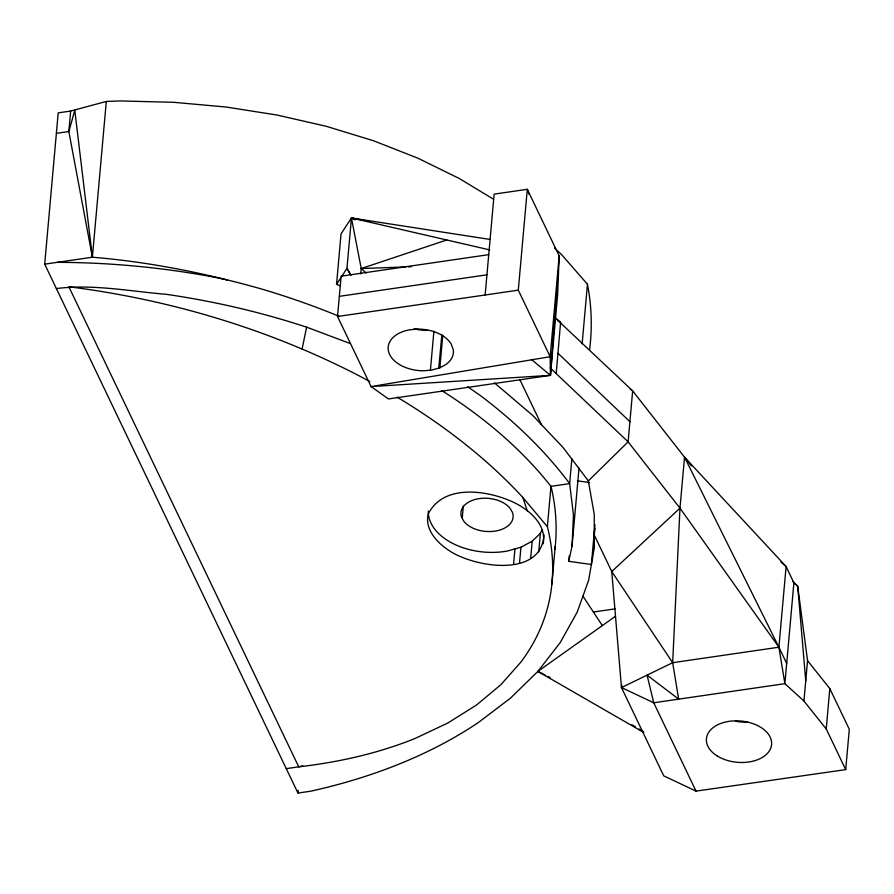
<?xml version="1.0" encoding="UTF-8"?>
<svg xmlns="http://www.w3.org/2000/svg" width="894" height="894" viewBox="0 0 894 894"><rect width="100%" height="100%" fill="white"/><g stroke="black" fill="none" stroke-linecap="round" stroke-linejoin="round"><path stroke-width="1.34" d="M594.957 524.543L591.392 564.494L568.752 561.32L572.059 546.044L573.456 514.933L569.657 483.62L571.881 458.7M696.035 791.112L653.737 702.773L647.066 675.138L678.658 699.142L672.668 662.7L679.976 508.138L684.525 457.169L786.105 566.528L793.894 582.799L797.705 586.274L807.539 660.677L803.941 701.019L826.224 728.945L845.702 769.622L696.035 791.112L663.75 775.869L621.475 687.564L611.753 571.534L594.298 535.093L594.912 528.209M543.183 543.787C546.793 524.588 529.404 509.871 513.759 502.394C488.381 490.303 443.569 483.319 428.371 513.838A58.434 34.486 14.2 0 0 448.699 550.302C473.027 567.165 541.663 578.843 543.999 534.69M556.202 373.591L560.594 322.309L554.336 316.867M493.577 199.25L459.192 178.454L417.867 158.171L373.502 140.76L326.5 126.356L277.252 115.08L226.216 107.045L173.805 102.318L120.5 100.944L106.297 101.458L70.66 111.057L68.849 131.541L92.395 257.215C149.745 261.931 206.402 273.385 261.73 289.053A571.065 361.701 5.1 0 1 339.307 316.387M417.721 329.081L409.418 329.841A32.709 20.718 5.1 0 0 388.957 352.851A32.709 20.718 5.1 0 0 423.79 370.786L432.059 370.004L439.893 367.758L442.742 335.473M494.494 382.911L532.679 415.397L562.974 447.391L588.341 480.894L594.242 514.24L594.342 547.486L588.643 580.217L577.233 612.044L560.236 642.574L537.864 671.416L510.396 698.225L478.167 722.665A471.306 298.518 5.1 0 1 310.419 791.246L297.959 793.056L44.7 264.166L58.199 112.867L70.66 111.057M44.7 264.166L92.395 257.215L106.297 101.458M340.424 285.912L336.546 284.348L341.039 233.915L351.454 217.98L490.013 239.447M485.14 294.998L494.136 194.132L527.304 189.293L559.175 255.852L557.644 294.662L550.447 375.346L388.454 398.947L371.088 386.577L337.53 316.498L341.128 276.168L488.739 254.656M297.959 793.056L298.205 790.285M360.74 273.933L361.221 268.558L351.454 217.98L363.769 220.293M430.427 370.161L433.903 331.205M463.315 506.127L462.22 518.431L464.165 521.705A26.172 16.573 5.1 0 0 496.55 530.868A26.172 16.573 5.1 0 0 512.374 512.251L509.882 508.083A26.172 16.573 5.1 0 0 477.497 498.908A26.172 16.573 5.1 0 0 461.673 517.525M531.382 359.455L550.447 375.346L559.175 255.852L550.168 356.717L371.088 386.577L550.447 375.346L550.168 356.717L518.297 290.159L527.304 189.293L529.136 194.49M513.603 564.047L514.944 548.905M519.526 563.064L520.934 547.217L532.198 541.194L540.378 533.372L542.077 529.963M530.656 558.515L532.198 541.194M538.736 551.866L540.378 533.372M441.804 390.589A512.217 324.433 5.1 0 1 550.961 486.347L547.363 526.689L522.811 497.41A511.01 301.613 14.2 0 0 397.092 397.115M551.855 584.184L555.219 546.402M582.139 343.788L587.447 284.258L561.544 254.544L554.492 248.085M568.752 561.32L569.254 555.766M572.059 546.044L579.01 468.154M803.941 701.019L784.887 683.664L653.737 702.773L621.475 687.564L621.721 684.782M793.894 582.799L784.887 683.664L778.897 647.211L786.105 566.528L780.92 562.047M826.224 728.945L829.822 688.604L807.539 660.677M845.702 769.622L849.3 729.28L829.822 688.604M438.775 368.049L441.848 334.691M302.105 348.984L306.62 327.17C260.88 312.107 213.889 301.256 166.25 294.305C129.865 291.321 92.842 283.879 56.389 288.572M336.546 284.348L346.95 268.412L351.454 217.98L489.767 249.918M588.341 480.894L628.113 441.837L632.661 390.879L555.185 317.895M550.123 367.825L628.113 441.837L679.976 508.138L611.753 571.534L672.668 662.7L778.897 647.211L786.698 663.493M643.591 732.376L537.864 671.416L615.508 616.234M439.893 367.758L445.894 364.54A32.709 20.718 5.1 0 0 453.28 349.755L451.347 344.358A32.709 20.718 5.1 0 0 417.766 329.093M621.475 687.564L672.668 662.7M366.171 273.039L361.221 268.558L446.743 239.983M520.934 547.217L507.367 551.039A58.881 37.302 5.1 0 1 428.282 511.01M56.4 133.351L68.849 131.541L74.794 110.253L92.395 257.215M339.329 296.339L486.939 274.816M337.53 316.498L518.297 290.159M550.961 486.347L569.657 483.62A571.065 361.701 5.1 0 0 479.843 395.159L467.651 386.767M593.404 612.021L615.106 608.859M286.27 768.65L298.73 766.828A433.445 274.536 5.1 0 0 302.753 765.901M361.221 268.558L405.541 266.948M408.312 266.848L411.084 266.747M577.323 480.827L589.649 482.548M366.506 220.807L369.233 221.332M227.132 279.978L217.879 277.889A546.871 346.369 5.1 0 0 57.16 262.344M306.62 327.17L350.169 343.497M355.264 219.633L351.454 217.98L355.209 219.712M537.864 671.416L545.217 675.104M547.664 676.333L550.123 677.574M558.135 321.035L560.594 322.309M631.823 724.699L635.399 726.856M638.975 729.012L643.747 731.884M630.359 389.337L632.661 390.879L691.319 465.863M557.979 353.275L629.912 421.666M792.833 581.29L797.705 586.274L805.74 680.848M679.976 508.138L778.897 647.211L684.525 457.169M582.944 596.13L602.344 625.588M351.107 275.184L346.95 268.412L350.224 274.424M519.76 379.425L541.406 424.616M522.811 497.41L527.348 510.966M551.006 486.347A433.78 274.749 5.1 0 1 554.939 549.095M587.447 284.258A458.354 306.094 -6.1 0 1 589.559 349.934M369.77 381.503A511.01 301.613 14.2 0 0 347.777 370.038C260.422 326.645 165.558 298.998 68.849 286.762L298.73 766.828A440.72 260.132 14.2 0 0 415.196 738.41L447.682 723.101L476.334 705.154L500.808 684.77L520.8 662.208A431.567 254.734 14.2 0 0 547.407 526.689M747.585 722.106A32.709 20.718 5.1 0 1 735.46 721.201M427.354 330.422A32.709 20.718 5.1 0 1 414.101 328.757M716.899 755.754A32.709 20.718 5.1 0 0 770.851 747.898A32.709 20.718 5.1 0 0 729.258 721.313A32.709 20.718 5.1 0 0 716.899 755.754"/></g></svg>
